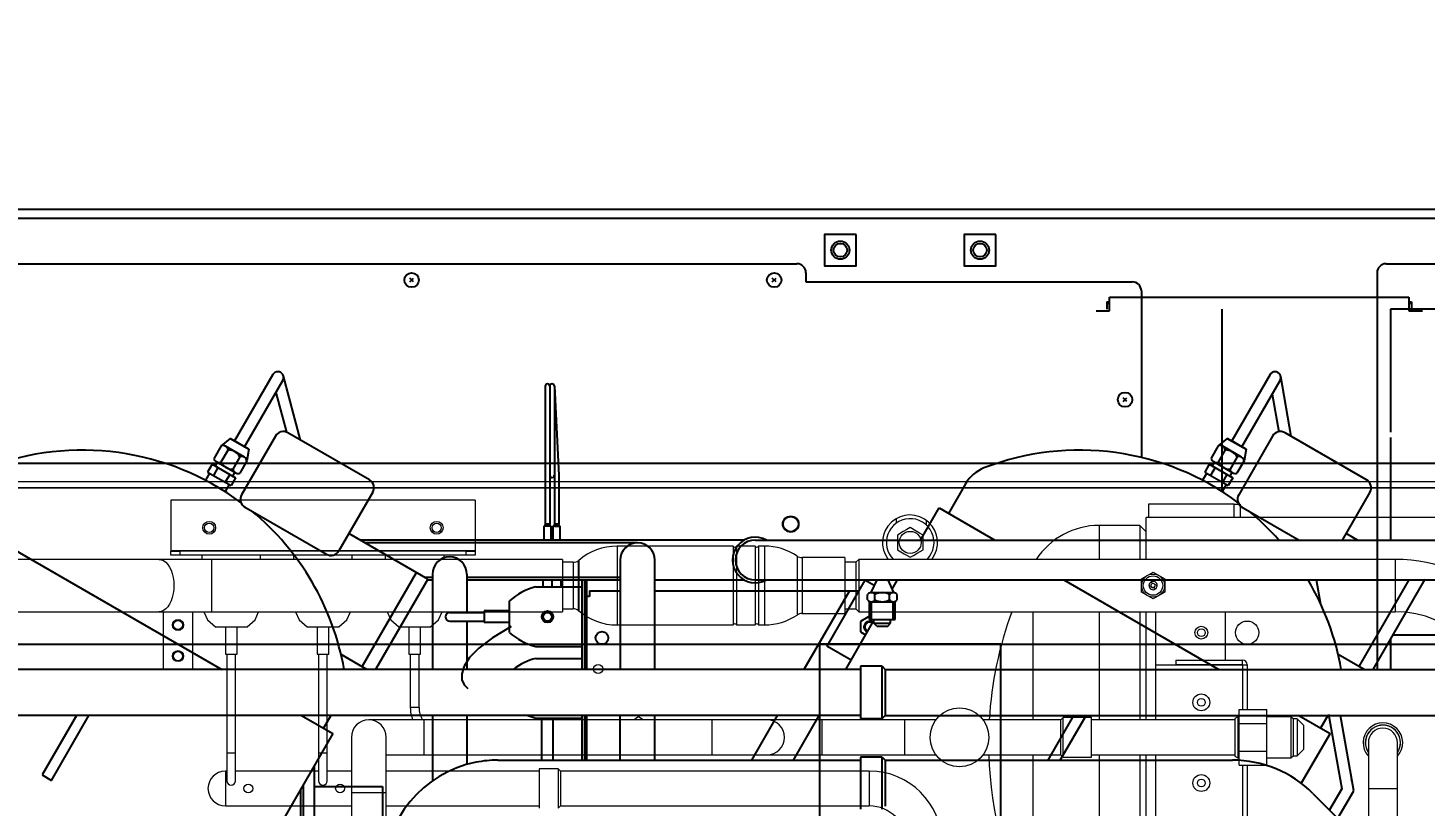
# Model space of a CAD drawing. Header units: millimetres. Extents: x 0 to 31017, y 0 to 21335.
# Drawn here: x 26937.5 to 27014.5, y 3400.1 to 3443.1 of the extents above; entities that cross this region are included whole.
import ezdxf
from ezdxf import colors
from ezdxf.entities.mleader import LeaderData, LeaderLine
from ezdxf.enums import TextEntityAlignment as Align
from ezdxf.math import Vec2, Vec3

# ---------------------------------------------------------------- set-up
doc = ezdxf.new("R2010")
doc.units = ezdxf.units.MM
doc.layers.add('DIM', color=2, linetype='Continuous')
doc.styles.get("Standard").update_dxf_attribs({"font": 'arial.ttf'})

# ---------------------------------------------------------------- blocks, each defined once
blk = doc.blocks.new('3F機組圖灰底')
at = {"color": 8, "linetype": 'Continuous', "lineweight": 15}
for p, q in [((106657.393, -45555.304), (106491.335, -45555.304)), ((106657.393, -45555.628), (106491.335, -45555.628)), ((106657.393, -45555.648), (106491.335, -45555.648)), ((106550.384, -45556.316), (106533.588, -45556.316)), ((106533.588, -45556.316), (106533.588, -45559.098)), ((106550.384, -45556.316), (106550.384, -45559.098)), ((106587.518, -45556.538), (106587.518, -45557.272)), ((106592.233, -45556.538), (106587.518, -45556.538)), ((106592.253, -45556.538), (106592.233, -45556.538)), ((106592.233, -45556.538), (106592.233, -45557.272)), ((106592.253, -45556.538), (106592.577, -45556.538)), ((106592.253, -45557.272), (106592.253, -45556.538)), ((106592.577, -45556.538), (106592.577, -45557.272)), ((106573.6, -45557.331), (106573.6, -45557.58)), ((106575.27, -45557.679), (106575.27, -45557.425)), ((106587.042, -45557.702), (106584.796, -45557.702)), ((106584.796, -45557.702), (106584.796, -45559.575)), ((106587.396, -45558.056), (106587.042, -45557.702)), ((106587.042, -45557.702), (106587.042, -45559.575)), ((106642.539, -45557.272), (106587.396, -45557.272)), ((106587.396, -45559.575), (106587.396, -45557.272)), ((106573.667, -45558.234), (106573.667, -45559.052)), ((106575.083, -45559.052), (106575.083, -45558.234)), ((106533.588, -45559.098), (106533.588, -45559.118)), ((106550.384, -45559.098), (106533.588, -45559.098)), ((106533.588, -45559.351), (106533.588, -45559.118)), ((106533.588, -45559.118), (106534.094, -45559.118)), ((106549.878, -45559.118), (106534.094, -45559.118)), ((106534.094, -45559.118), (106534.094, -45559.351)), ((106549.878, -45559.118), (106550.384, -45559.118)), ((106549.878, -45559.351), (106549.878, -45559.118)), ((106550.384, -45559.098), (106550.384, -45559.118)), ((106550.384, -45559.118), (106550.384, -45559.351)), ((106564.609, -45558.845), (106558.206, -45558.845)), ((106558.206, -45558.845), (106558.206, -45561.851)), ((106564.609, -45558.845), (106564.609, -45561.851)), ((106565.823, -45558.845), (106564.794, -45558.845)), ((106564.794, -45558.845), (106564.794, -45561.851)), ((106565.823, -45558.845), (106565.823, -45561.851)), ((106566.34, -45558.845), (106566.008, -45558.845)), ((106566.008, -45558.845), (106566.008, -45561.851)), ((106566.34, -45558.845), (106566.34, -45561.851)), ((106532.939, -45559.575), (106514.584, -45559.575)), ((106535.841, -45559.575), (106532.939, -45559.575)), ((106534.094, -45559.351), (106533.588, -45559.351)), ((106549.878, -45559.351), (106534.094, -45559.351)), ((106535.308, -45559.351), (106535.308, -45559.575)), ((106555.19, -45559.575), (106535.841, -45559.575)), ((106535.841, -45559.575), (106535.841, -45562.466)), ((106538.546, -45559.575), (106538.546, -45559.351)), ((106540.367, -45559.351), (106540.367, -45559.575)), ((106543.605, -45559.575), (106543.605, -45559.351)), ((106545.426, -45559.351), (106545.426, -45559.575)), ((106548.664, -45559.575), (106548.664, -45559.351)), ((106550.384, -45559.351), (106549.878, -45559.351)), ((106555.19, -45559.575), (106555.19, -45562.466)), ((106555.782, -45559.736), (106555.19, -45559.736)), ((106555.782, -45559.736), (106555.782, -45561.511)), ((106556.093, -45559.63), (106556.063, -45559.65)), ((106556.063, -45559.65), (106556.063, -45561.544)), ((106556.093, -45559.63), (106556.093, -45561.552)), ((106568.14, -45559.392), (106568.14, -45561.642)), ((106570.772, -45559.478), (106568.422, -45559.478)), ((106568.422, -45559.478), (106568.422, -45561.61)), ((106570.772, -45559.478), (106570.772, -45561.61)), ((106571.379, -45559.736), (106570.772, -45559.736)), ((106571.54, -45559.575), (106571.379, -45559.736)), ((106571.379, -45559.736), (106571.379, -45562.306)), ((106601.126, -45559.575), (106571.54, -45559.575)), ((106571.54, -45559.575), (106571.54, -45562.466)), ((106601.126, -45559.575), (106601.126, -45562.466)), ((106587.128, -45560.65), (106587.77, -45560.279)), ((106587.128, -45561.392), (106587.128, -45560.65)), ((106587.771, -45560.904), (106587.644, -45560.831)), ((106587.77, -45560.279), (106588.413, -45560.65)), ((106588.413, -45560.65), (106588.413, -45561.392)), ((106555.782, -45561.511), (106555.782, -45562.306)), ((106556.063, -45561.544), (106556.063, -45562.391)), ((106556.093, -45561.552), (106556.093, -45562.411)), ((106568.14, -45561.642), (106568.14, -45562.649)), ((106568.422, -45561.61), (106568.422, -45562.564)), ((106570.772, -45561.61), (106570.772, -45562.564)), ((106587.77, -45561.762), (106587.128, -45561.392)), ((106587.67, -45561.079), (106587.543, -45561.006)), ((106587.896, -45561.21), (106587.77, -45561.137)), ((106588.413, -45561.392), (106587.77, -45561.762)), ((106587.998, -45561.035), (106587.871, -45560.962)), ((106555.19, -45562.306), (106555.782, -45562.306)), ((106556.063, -45562.391), (106556.093, -45562.411)), ((106558.206, -45561.851), (106558.206, -45563.196)), ((106564.609, -45561.851), (106564.609, -45563.196)), ((106564.794, -45561.851), (106564.794, -45563.196)), ((106565.823, -45561.851), (106565.823, -45563.196)), ((106566.008, -45561.851), (106566.008, -45563.196)), ((106566.34, -45561.851), (106566.34, -45563.196)), ((106570.772, -45562.306), (106571.379, -45562.306)), ((106571.379, -45562.306), (106571.54, -45562.466)), ((106523.866, -45562.466), (106532.939, -45562.466)), ((106532.939, -45562.466), (106535.841, -45562.466)), ((106533.184, -45565.624), (106533.184, -45562.466)), ((106534.802, -45565.624), (106534.802, -45562.466)), ((106535.416, -45562.466), (106535.614, -45562.908)), ((106535.614, -45562.908), (106536.054, -45563.297)), ((106535.841, -45562.466), (106555.19, -45562.466)), ((106537.801, -45563.297), (106538.241, -45562.908)), ((106538.241, -45562.908), (106538.439, -45562.466)), ((106540.475, -45562.466), (106540.673, -45562.908)), ((106540.673, -45562.908), (106541.113, -45563.297)), ((106542.86, -45563.297), (106543.3, -45562.908)), ((106543.3, -45562.908), (106543.498, -45562.466)), ((106545.534, -45562.466), (106545.732, -45562.908)), ((106545.732, -45562.908), (106546.172, -45563.297)), ((106547.919, -45563.297), (106548.359, -45562.908)), ((106548.359, -45562.908), (106548.557, -45562.466)), ((106568.422, -45562.564), (106570.772, -45562.564)), ((106571.54, -45562.466), (106601.126, -45562.466)), ((106581.133, -45562.466), (106581.133, -45568.435)), ((106584.796, -45562.466), (106584.796, -45568.435)), ((106587.042, -45562.466), (106587.042, -45568.435)), ((106587.396, -45568.435), (106587.396, -45562.466)), ((106587.902, -45562.466), (106587.902, -45565.392)), ((106591.747, -45562.466), (106591.747, -45565.139)), ((106536.054, -45563.297), (106537.801, -45563.297)), ((106536.606, -45563.297), (106536.606, -45564.815)), ((106537.249, -45564.815), (106537.249, -45563.297)), ((106541.113, -45563.297), (106542.86, -45563.297)), ((106541.665, -45563.297), (106541.665, -45564.815)), ((106542.308, -45564.815), (106542.308, -45563.297)), ((106546.172, -45563.297), (106547.919, -45563.297)), ((106546.724, -45563.297), (106546.724, -45564.815)), ((106547.367, -45564.815), (106547.367, -45563.297)), ((106558.206, -45563.196), (106564.609, -45563.196)), ((106564.794, -45563.196), (106565.823, -45563.196)), ((106566.008, -45563.196), (106566.34, -45563.196)), ((106536.606, -45564.815), (106537.249, -45564.815)), ((106536.686, -45564.815), (106536.686, -45570.279)), ((106537.168, -45570.279), (106537.168, -45564.815)), ((106541.665, -45564.815), (106542.308, -45564.815)), ((106541.745, -45564.815), (106541.745, -45570.279)), ((106542.227, -45570.279), (106542.227, -45564.815)), ((106546.724, -45564.815), (106547.367, -45564.815)), ((106546.805, -45564.815), (106546.805, -45567.749)), ((106547.286, -45567.749), (106547.286, -45564.815)), ((106587.902, -45565.392), (106592.708, -45565.392)), ((106587.902, -45565.392), (106587.902, -45568.435)), ((106589.035, -45565.139), (106589.035, -45565.371)), ((106589.035, -45565.139), (106592.708, -45565.139)), ((106589.035, -45565.371), (106592.708, -45565.371)), ((106591.747, -45565.371), (106591.747, -45565.392)), ((106592.708, -45565.371), (106592.708, -45565.139)), ((106592.708, -45565.392), (106592.961, -45565.392)), ((106592.708, -45565.392), (106592.708, -45567.864)), ((106592.961, -45565.392), (106592.961, -45567.864)), ((106533.184, -45565.624), (106534.802, -45565.624)), ((106606.199, -45565.645), (106592.961, -45565.645)), ((106547.286, -45567.749), (106546.805, -45567.749)), ((106547.551, -45568.435), (106544.516, -45568.435)), ((106563.437, -45568.435), (106547.551, -45568.435)), ((106547.551, -45568.435), (106547.551, -45569.398)), ((106566.472, -45568.435), (106563.437, -45568.435)), ((106563.437, -45568.435), (106563.437, -45569.398)), ((106569.507, -45568.435), (106566.472, -45568.435)), ((106574.061, -45568.435), (106569.507, -45568.435)), ((106569.507, -45568.435), (106569.507, -45569.398)), ((106575.792, -45568.435), (106574.061, -45568.435)), ((106574.061, -45568.435), (106574.061, -45569.398)), ((106582.684, -45568.435), (106578.4, -45568.435)), ((106582.813, -45568.306), (106582.684, -45568.435)), ((106582.684, -45570.362), (106582.684, -45568.435)), ((106584.381, -45568.306), (106582.813, -45568.306)), ((106582.813, -45570.491), (106582.813, -45568.306)), ((106584.381, -45570.491), (106584.381, -45568.306)), ((106592.273, -45568.435), (106584.381, -45568.435)), ((106592.451, -45568.263), (106592.273, -45568.362)), ((106592.273, -45568.362), (106592.273, -45570.434)), ((106592.522, -45568.263), (106592.451, -45568.263)), ((106592.451, -45568.263), (106592.451, -45570.534)), ((106592.522, -45567.864), (106594.04, -45567.864)), ((106592.522, -45568.631), (106592.522, -45567.864)), ((106594.04, -45568.631), (106594.04, -45567.864)), ((106595.375, -45568.263), (106594.04, -45568.263)), ((106595.49, -45568.378), (106595.375, -45568.263)), ((106595.375, -45568.263), (106595.375, -45570.534)), ((106595.72, -45568.378), (106595.49, -45568.378)), ((106595.49, -45568.378), (106595.49, -45570.419)), ((106596.066, -45568.724), (106595.72, -45568.378)), ((106595.72, -45568.378), (106595.72, -45570.419)), ((106592.522, -45570.165), (106592.522, -45568.631)), ((106592.522, -45568.631), (106594.04, -45568.631)), ((106594.04, -45570.165), (106594.04, -45568.631)), ((106596.066, -45568.724), (106596.066, -45570.072)), ((106543.552, -45569.398), (106543.552, -45572.434)), ((106545.48, -45572.434), (106545.48, -45569.398)), ((106547.551, -45569.398), (106547.551, -45570.362)), ((106563.437, -45569.398), (106563.437, -45570.362)), ((106569.507, -45569.398), (106569.507, -45570.362)), ((106574.061, -45569.398), (106574.061, -45570.362)), ((106595.72, -45570.419), (106596.066, -45570.072)), ((106599.645, -45569.692), (106599.645, -45572.221)), ((106601.252, -45572.221), (106601.252, -45569.692)), ((106536.686, -45570.279), (106536.686, -45571.796)), ((106537.168, -45570.279), (106536.686, -45570.279)), ((106537.168, -45571.796), (106537.168, -45570.279)), ((106541.745, -45570.279), (106541.745, -45571.796)), ((106542.227, -45570.279), (106541.745, -45570.279)), ((106542.227, -45571.796), (106542.227, -45570.279)), ((106545.48, -45570.362), (106547.551, -45570.362)), ((106547.551, -45570.362), (106563.437, -45570.362)), ((106563.437, -45570.362), (106566.472, -45570.362)), ((106566.472, -45570.362), (106569.507, -45570.362)), ((106569.507, -45570.362), (106574.061, -45570.362)), ((106574.061, -45570.362), (106575.792, -45570.362)), ((106578.4, -45570.362), (106582.684, -45570.362)), ((106581.133, -45570.362), (106581.133, -45579.48)), ((106582.684, -45570.362), (106582.813, -45570.491)), ((106582.813, -45570.491), (106584.381, -45570.491)), ((106584.381, -45570.362), (106592.273, -45570.362)), ((106584.796, -45570.362), (106584.796, -45581.682)), ((106587.042, -45570.362), (106587.042, -45581.682)), ((106587.396, -45582.112), (106587.396, -45570.362)), ((106587.902, -45570.362), (106587.902, -45585.122)), ((106592.273, -45570.434), (106592.451, -45570.534)), ((106592.451, -45570.534), (106592.522, -45570.534)), ((106592.522, -45570.165), (106594.04, -45570.165)), ((106592.522, -45570.932), (106592.522, -45570.165)), ((106594.04, -45570.932), (106594.04, -45570.165)), ((106594.04, -45570.534), (106595.375, -45570.534)), ((106595.375, -45570.534), (106595.49, -45570.419)), ((106595.49, -45570.419), (106595.72, -45570.419)), ((106536.686, -45571.257), (106536.609, -45571.257)), ((106536.609, -45571.257), (106536.609, -45573.185)), ((106541.745, -45571.257), (106537.168, -45571.257)), ((106543.552, -45571.257), (106542.227, -45571.257)), ((106553.905, -45571.257), (106545.48, -45571.257)), ((106554.967, -45571.128), (106553.905, -45571.128)), ((106553.905, -45571.128), (106553.905, -45573.314)), ((106555.096, -45571.257), (106554.967, -45571.128)), ((106554.967, -45571.128), (106554.967, -45573.314)), ((106572.118, -45571.257), (106555.096, -45571.257)), ((106555.096, -45571.257), (106555.096, -45573.185)), ((106572.118, -45571.257), (106572.118, -45572.221)), ((106592.522, -45570.932), (106594.04, -45570.932)), ((106592.708, -45570.932), (106592.708, -45586.192)), ((106592.961, -45570.932), (106592.961, -45586.192)), ((106543.552, -45572.434), (106543.552, -45580.61)), ((106543.552, -45572.434), (106545.48, -45572.434)), ((106545.48, -45589.938), (106545.48, -45572.434)), ((106572.118, -45572.221), (106572.118, -45573.185)), ((106599.645, -45572.221), (106599.645, -45584.363)), ((106599.645, -45572.221), (106601.252, -45572.221)), ((106601.252, -45584.363), (106601.252, -45572.221)), ((106536.609, -45573.185), (106543.552, -45573.185)), ((106545.48, -45573.185), (106553.905, -45573.185)), ((106554.967, -45573.314), (106555.096, -45573.185)), ((106555.096, -45573.185), (106572.118, -45573.185))]:
    blk.add_line(p, q, dxfattribs=at)
at = {"color": 8}
for points in [[(106454.375, -45554.263), (106694.375, -45554.263), (106694.375, -45616.763), (106454.375, -45616.763)], [(106464.375, -45564.263), (106684.375, -45564.263), (106684.375, -45606.763), (106464.375, -45606.763)], [(106579.375, -45564.263), (106569.375, -45564.263), (106569.375, -45606.763), (106579.375, -45606.763)]]:
    blk.add_lwpolyline(points, close=True, dxfattribs=at)
at = {"color": 8, "linetype": 'Continuous', "lineweight": 15, "flags": 128}
for points in [[(106574.375, -45557.825), (106574.189, -45557.932), (106573.996, -45558.044), (106573.667, -45558.234)], [(106575.083, -45558.234), (106574.898, -45558.127), (106574.704, -45558.015), (106574.375, -45557.825)], [(106573.667, -45559.052), (106573.852, -45559.159), (106574.046, -45559.271), (106574.375, -45559.461)], [(106574.375, -45559.461), (106574.56, -45559.354), (106574.754, -45559.242), (106575.083, -45559.052)], [(106532.939, -45559.575), (106533.069, -45559.593), (106533.196, -45559.646), (106533.316, -45559.733), (106533.427, -45559.851), (106533.526, -45559.999), (106533.61, -45560.171), (106533.678, -45560.364), (106533.728, -45560.574), (106533.758, -45560.794), (106533.768, -45561.021), (106533.758, -45561.247), (106533.728, -45561.467), (106533.678, -45561.677), (106533.61, -45561.87), (106533.526, -45562.043), (106533.427, -45562.19), (106533.316, -45562.308), (106533.196, -45562.395), (106533.069, -45562.448), (106532.939, -45562.466), (106532.939, -45562.466)], [(106559.389, -45568.275), (106559.238, -45568.362), (106559.113, -45568.435)], [(106559.665, -45568.435), (106559.596, -45568.394), (106559.389, -45568.275)]]:
    blk.add_lwpolyline(points, dxfattribs=at)
at = {"color": 8, "linetype": 'Continuous', "lineweight": 15}
for centre, radius in [((106535.713, -45557.833), 0.354), ((106535.713, -45557.833), 0.253), ((106548.259, -45557.833), 0.354), ((106548.259, -45557.833), 0.253), ((106567.787, -45557.631), 0.455), ((106567.787, -45557.631), 0.405), ((106574.375, -45558.643), 0.608), ((106587.77, -45561.021), 0.637), ((106587.77, -45561.021), 0.536), ((106533.993, -45563.196), 0.304), ((106533.993, -45563.196), 0.253), ((106592.961, -45563.621), 0.642), ((106590.431, -45563.621), 0.354), ((106590.431, -45563.621), 0.212), ((106533.993, -45564.916), 0.304), ((106533.993, -45564.916), 0.253), ((106557.163, -45565.624), 0.253), ((106590.431, -45567.466), 0.465), ((106577.096, -45569.398), 1.621), ((106590.431, -45567.466), 0.212), ((106590.431, -45571.918), 0.465), ((106537.871, -45572.221), 0.243), ((106542.93, -45572.221), 0.243), ((106590.431, -45571.918), 0.212)]:
    blk.add_circle(centre, radius, dxfattribs=at)
for centre, radius, start, end in [((106574.364, -45558.643), 1.518, 322.0965, 217.9035), ((106574.375, -45558.643), 1.315, 93.56584, 225.14111), ((106574.375, -45558.643), 1.315, 314.85889, 93.56584), ((106584.796, -45561.85), 4.148, 90, 146.74168), ((106558.206, -45562.083), 3.238, 90, 130.74857), ((106564.701, -45558.805), 0.101, 203.57818, 336.42182), ((106565.915, -45558.805), 0.101, 203.57818, 336.42182), ((106566.34, -45562.083), 3.238, 56.20995, 90), ((106555.782, -45559.23), 0.506, 270, 303.73864), ((106568.422, -45558.972), 0.506, 236.20995, 270), ((106601.126, -45568.103), 8.528, 0, 90), ((106587.77, -45561.021), 0.228, 123.6122, 176.3878), ((106587.77, -45561.021), 0.228, 356.3878, 123.6122), ((106587.77, -45561.021), 0.228, 176.3878, 303.6122), ((106587.77, -45561.021), 0.116, 89.59185, 210.40815), ((106587.77, -45561.021), 0.116, 210.40815, 269.59185), ((106587.77, -45561.021), 0.116, 269.59185, 30.40815), ((106587.77, -45561.021), 0.116, 30.40815, 89.59185), ((106587.77, -45561.021), 0.228, 303.6122, 356.3878), ((106555.782, -45562.811), 0.506, 56.26136, 90), ((106558.206, -45559.958), 3.238, 229.25143, 270), ((106564.701, -45563.236), 0.101, 23.57818, 156.42182), ((106565.915, -45563.236), 0.101, 23.57818, 156.42182), ((106566.34, -45559.958), 3.238, 270, 303.79005), ((106568.422, -45563.069), 0.506, 90, 123.79005), ((106599.538, -45569.685), 20.843, 159.73457, 176.55959), ((106601.126, -45568.103), 5.637, 0, 90), ((106592.708, -45565.392), 0.253, 0, 90), ((106592.708, -45565.392), 0.0202, 0, 90), ((106548.563, -45567.749), 1.759, 180, 202.94304), ((106548.563, -45567.749), 1.277, 180, 212.46921), ((106544.516, -45569.398), 0.964, 0, 180), ((106559.389, -45569.267), 0.835, 85.5384, 94.4616), ((106566.472, -45569.398), 0.964, 0, 90), ((106600.448, -45569.692), 1.093, 317.32287, 222.67713), ((106600.448, -45569.692), 0.971, 325.80028, 180), ((106600.448, -45569.692), 0.964, 0, 213.53009), ((106600.448, -45569.692), 0.803, 0, 180), ((106566.472, -45569.398), 0.964, 270, 0), ((106600.448, -45569.692), 0.971, 180, 214.19972), ((106600.448, -45569.692), 0.964, 326.46991, 0), ((106599.538, -45569.698), 20.843, 181.82547, 207.98991), ((106536.609, -45572.221), 0.964, 90, 270), ((106572.118, -45575.257), 3.999, 0, 90), ((106536.927, -45571.796), 0.241, 180, 0), ((106541.986, -45571.796), 0.241, 180, 0), ((106572.118, -45575.257), 2.072, 0, 90)]:
    blk.add_arc(centre, radius, start, end, dxfattribs=at)
at = {"layer": 'DIM', "color": 8}
for p, q in [((106663.375, -45540.763), (106485.375, -45540.763)), ((106628.675, -45540.263), (106520.075, -45540.263)), ((106511.875, -45543.263), (106568.125, -45543.263)), ((106568.625, -45543.763), (106568.625, -45544.263)), ((106600.125, -45543.763), (106600.125, -45565.649)), ((106600.625, -45543.263), (106636.875, -45543.263)), ((106546.981, -45544.269), (106546.769, -45544.056)), ((106546.769, -45544.269), (106546.981, -45544.056)), ((106566.981, -45544.269), (106566.769, -45544.056)), ((106566.769, -45544.269), (106566.981, -45544.056)), ((106568.625, -45544.263), (106586.625, -45544.263)), ((106585.225, -45545.363), (106585.375, -45545.363)), ((106585.225, -45545.363), (106585.225, -45545.763)), ((106585.225, -45545.443), (106585.375, -45545.443)), ((106585.375, -45545.863), (106585.375, -45545.113)), ((106585.375, -45545.113), (106587.125, -45545.113)), ((106587.125, -45544.763), (106587.125, -45553.95)), ((106587.125, -45545.113), (106600.125, -45545.113)), ((106600.125, -45545.113), (106601.875, -45545.113)), ((106601.875, -45545.113), (106601.875, -45545.863)), ((106601.875, -45545.363), (106602.025, -45545.363)), ((106601.875, -45545.443), (106602.025, -45545.443)), ((106602.025, -45545.363), (106602.025, -45545.763)), ((106584.625, -45545.863), (106585.375, -45545.863)), ((106591.575, -45555.831), (106591.575, -45545.763)), ((106624.875, -45545.763), (106600.875, -45545.763)), ((106600.875, -45545.763), (106600.875, -45552.552)), ((106601.875, -45545.863), (106602.625, -45545.863)), ((106539.223, -45549.382), (106537.11, -45553.042)), ((106537.66, -45553.359), (106539.773, -45549.7)), ((106540.752, -45552.995), (106539.805, -45549.459)), ((106554.248, -45550.017), (106554.248, -45557.621)), ((106554.498, -45550.017), (106554.498, -45557.621)), ((106554.748, -45550.012), (106554.998, -45554.939)), ((106554.749, -45550.017), (106554.748, -45554.928)), ((106594.224, -45549.383), (106592.11, -45553.042)), ((106592.66, -45553.359), (106594.773, -45549.7)), ((106595.393, -45552.788), (106594.811, -45549.486)), ((106539.39, -45550.364), (106539.977, -45552.555)), ((106586.331, -45550.869), (106586.119, -45550.656)), ((106586.119, -45550.869), (106586.331, -45550.656)), ((106594.337, -45550.456), (106594.703, -45552.531)), ((106536.866, -45552.901), (106536.37, -45553.316)), ((106536.866, -45552.901), (106537.905, -45553.501)), ((106537.905, -45553.5), (106536.866, -45552.901)), ((106537.66, -45553.359), (106537.11, -45553.042)), ((106539.365, -45552.772), (106537.496, -45556.008)), ((106544.551, -45555.189), (106540.049, -45552.589)), ((106591.866, -45552.901), (106591.37, -45553.316)), ((106591.866, -45552.901), (106592.905, -45553.501)), ((106592.905, -45553.501), (106591.866, -45552.901)), ((106592.66, -45553.359), (106592.11, -45553.042)), ((106594.365, -45552.772), (106592.497, -45556.008)), ((106599.551, -45555.189), (106595.049, -45552.589)), ((106600.875, -45552.854), (106600.875, -45558.512)), ((106536.37, -45553.316), (106535.977, -45553.997)), ((106536.755, -45553.538), (106536.362, -45554.219)), ((106537.654, -45553.934), (106536.615, -45553.335)), ((106537.408, -45553.915), (106537.015, -45554.596)), ((106537.905, -45553.5), (106537.794, -45554.138)), ((106591.37, -45553.316), (106590.976, -45553.996)), ((106591.755, -45553.538), (106591.362, -45554.219)), ((106592.654, -45553.934), (106591.615, -45553.335)), ((106592.408, -45553.915), (106592.015, -45554.596)), ((106592.905, -45553.501), (106592.793, -45554.138)), ((106535.87, -45554.325), (106535.62, -45554.758)), ((106535.87, -45554.325), (106537.169, -45555.075)), ((106536.195, -45554.512), (106535.945, -45554.945)), ((106536.148, -45554.232), (106536.038, -45554.422)), ((106537.155, -45554.8), (106536.116, -45554.2)), ((106537.794, -45554.138), (106537.4, -45554.819)), ((106590.87, -45554.325), (106590.62, -45554.758)), ((106590.87, -45554.325), (106592.169, -45555.075)), ((106591.195, -45554.513), (106590.945, -45554.946)), ((106591.149, -45554.232), (106591.039, -45554.422)), ((106592.154, -45554.8), (106591.116, -45554.2)), ((106592.793, -45554.138), (106592.4, -45554.819)), ((106535.728, -45554.82), (106535.502, -45555.212)), ((106535.62, -45554.758), (106536.919, -45555.508)), ((106536.811, -45555.445), (106536.585, -45555.837)), ((106536.844, -45554.887), (106536.594, -45555.32)), ((106537.169, -45555.075), (106536.919, -45555.508)), ((106537.111, -45554.787), (106537.001, -45554.978)), ((106554.748, -45554.941), (106554.748, -45557.621)), ((106554.998, -45554.941), (106554.998, -45557.621)), ((106577.433, -45555.399), (106576.488, -45557.036)), ((106590.728, -45554.821), (106590.502, -45555.212)), ((106590.62, -45554.758), (106591.919, -45555.508)), ((106591.811, -45555.446), (106591.585, -45555.837)), ((106591.844, -45554.888), (106591.594, -45555.321)), ((106592.169, -45555.075), (106591.919, -45555.508)), ((106592.111, -45554.787), (106592.001, -45554.978)), ((106544.734, -45555.872), (106542.866, -45559.108)), ((106599.734, -45555.872), (106598.21, -45558.512)), ((106520.968, -45556.736), (106536.407, -45565.649)), ((106537.613, -45556.652), (106542.183, -45559.291)), ((106574.943, -45558.512), (106575.968, -45556.736)), ((106575.968, -45556.736), (106579.045, -45558.512)), ((106592.613, -45556.652), (106595.834, -45558.512)), ((106554.573, -45557.741), (106554.173, -45557.741)), ((106554.173, -45557.741), (106554.173, -45558.512)), ((106554.248, -45557.621), (106554.498, -45557.621)), ((106554.573, -45558.512), (106554.573, -45557.741)), ((106555.073, -45557.741), (106554.673, -45557.741)), ((106554.673, -45557.741), (106554.673, -45558.512)), ((106554.748, -45557.621), (106554.998, -45557.621)), ((106554.748, -45557.741), (106554.998, -45557.741)), ((106555.073, -45558.512), (106555.073, -45557.741)), ((106547.766, -45560.661), (106543.419, -45558.151)), ((106565.224, -45558.512), (106544.045, -45558.512)), ((106565.838, -45558.512), (106612.838, -45558.512)), ((106599.045, -45558.512), (106598.419, -45558.151)), ((106559.338, -45558.66), (106544.301, -45558.66)), ((106558.386, -45559.612), (106558.386, -45565.649)), ((106560.291, -45565.649), (106560.291, -45559.612)), ((106544.143, -45565.497), (106547.143, -45560.301)), ((106547.766, -45560.661), (106544.886, -45565.649)), ((106547.6, -45560.565), (106548.022, -45560.565)), ((106547.736, -45560.712), (106548.022, -45560.712)), ((106548.022, -45560.394), (106548.022, -45565.649)), ((106549.927, -45560.394), (106549.927, -45562.503)), ((106549.927, -45560.565), (106558.386, -45560.565)), ((106549.927, -45560.712), (106558.386, -45560.712)), ((106554.135, -45561.091), (106554.135, -45560.712)), ((106554.611, -45560.712), (106554.611, -45561.091)), ((106554.635, -45561.091), (106554.635, -45560.712)), ((106555.111, -45560.712), (106555.111, -45561.091)), ((106556.275, -45565.649), (106556.275, -45560.712)), ((106556.435, -45565.649), (106556.435, -45560.712)), ((106556.535, -45565.649), (106556.535, -45560.712)), ((106560.291, -45560.712), (106565.224, -45560.712)), ((106565.838, -45560.712), (106612.838, -45560.712)), ((106571.876, -45560.724), (106569.776, -45564.361)), ((106572.394, -45561.023), (106571.876, -45560.724)), ((106572.538, -45560.712), (106572.213, -45561.413)), ((106572.538, -45560.712), (106573.138, -45560.712)), ((106573.138, -45560.712), (106573.463, -45561.413)), ((106573.376, -45561.225), (106573.673, -45560.712)), ((106582.856, -45560.712), (106591.407, -45565.649)), ((106597.027, -45562.058), (106596.789, -45560.712)), ((106599.143, -45565.497), (106601.905, -45560.712)), ((106602.766, -45560.661), (106599.886, -45565.649)), ((106553.726, -45561.091), (106556.275, -45561.091)), ((106556.695, -45561.633), (106556.535, -45561.633)), ((106556.695, -45561.313), (106558.386, -45561.313)), ((106556.695, -45561.313), (106556.695, -45561.633)), ((106560.291, -45561.313), (106571.536, -45561.313)), ((106571.019, -45561.313), (106568.512, -45565.649)), ((106572.028, -45561.818), (106572.028, -45561.507)), ((106572.231, -45561.412), (106573.446, -45561.412)), ((106572.433, -45561.818), (106572.433, -45561.507)), ((106573.243, -45561.818), (106573.243, -45561.507)), ((106573.648, -45561.818), (106573.648, -45561.507)), ((106552.273, -45563.621), (106552.273, -45561.862)), ((106572.138, -45562.892), (106572.138, -45561.896)), ((106572.231, -45561.912), (106573.446, -45561.912)), ((106572.247, -45562.892), (106572.247, -45561.912)), ((106573.43, -45562.892), (106573.43, -45561.912)), ((106573.538, -45562.892), (106573.538, -45561.896)), ((106548.975, -45562.503), (106550.873, -45562.503)), ((106548.975, -45562.979), (106550.873, -45562.979)), ((106549.927, -45562.979), (106549.927, -45565.649)), ((106552.273, -45562.424), (106550.873, -45562.424)), ((106550.873, -45562.424), (106550.873, -45563.059)), ((106552.273, -45563.059), (106550.873, -45563.059)), ((106570.822, -45565.649), (106572.378, -45562.954)), ((106572.125, -45562.718), (106571.627, -45563.005)), ((106571.627, -45563.005), (106571.627, -45563.58)), ((106572.138, -45562.725), (106572.125, -45562.718)), ((106572.138, -45562.892), (106573.538, -45562.892)), ((106572.378, -45563.102), (106572.378, -45562.892)), ((106572.378, -45563.102), (106573.298, -45563.102)), ((106572.538, -45563.262), (106572.378, -45563.102)), ((106573.138, -45563.262), (106573.298, -45563.102)), ((106573.298, -45563.102), (106573.298, -45562.892)), ((106571.627, -45563.58), (106571.919, -45563.749)), ((106572.538, -45563.262), (106573.138, -45563.262)), ((106600.875, -45563.936), (106600.875, -45565.649)), ((106600.993, -45563.733), (106610.179, -45563.733)), ((106553.726, -45564.391), (106556.275, -45564.391)), ((106571.118, -45565.136), (106569.776, -45564.361)), ((106544.407, -45565.649), (106542.983, -45564.827)), ((106553.727, -45565.04), (106556.275, -45565.04)), ((106572.832, -45565.479), (106571.632, -45565.479)), ((106571.632, -45565.479), (106571.632, -45568.359)), ((106572.832, -45568.359), (106572.832, -45565.479)), ((106572.832, -45565.479), (106573.002, -45565.649)), ((106599.407, -45565.649), (106597.983, -45564.827)), ((106545.689, -45565.649), (106519.689, -45565.649)), ((106571.632, -45565.649), (106545.689, -45565.649)), ((106573.002, -45565.649), (106573.002, -45568.189)), ((106573.005, -45565.649), (106648.328, -45565.649)), ((106545.689, -45568.189), (106519.689, -45568.189)), ((106528.385, -45568.189), (106526.49, -45571.471)), ((106527.01, -45571.771), (106529.078, -45568.189)), ((106540.807, -45568.189), (106542.532, -45569.186)), ((106542.415, -45568.189), (106542.013, -45568.886)), ((106571.632, -45568.189), (106545.689, -45568.189)), ((106548.022, -45568.189), (106548.022, -45571.798)), ((106549.927, -45568.189), (106549.927, -45570.892)), ((106553.727, -45568.34), (106556.275, -45568.34)), ((106554.057, -45570.657), (106554.057, -45568.34)), ((106554.692, -45570.657), (106554.692, -45568.34)), ((106556.275, -45570.657), (106556.275, -45568.189)), ((106556.435, -45570.657), (106556.435, -45568.189)), ((106556.535, -45570.657), (106556.535, -45568.189)), ((106558.386, -45570.657), (106558.386, -45568.189)), ((106560.291, -45570.657), (106560.291, -45568.189)), ((106567.044, -45568.189), (106565.618, -45570.657)), ((106567.931, -45570.657), (106569.356, -45568.189)), ((106571.632, -45568.359), (106572.832, -45568.359)), ((106572.832, -45568.359), (106573.002, -45568.189)), ((106573.005, -45568.189), (106648.328, -45568.189)), ((106583.385, -45568.189), (106581.961, -45570.657)), ((106582.653, -45570.657), (106584.078, -45568.189)), ((106595.807, -45568.189), (106597.532, -45569.186)), ((106597.415, -45568.189), (106597.013, -45568.886)), ((106597.451, -45568.127), (106598.175, -45572.232)), ((106598.84, -45572.349), (106598.107, -45568.189)), ((106542.532, -45569.186), (106523.632, -45601.922)), ((106597.532, -45569.186), (106595.947, -45571.931)), ((106551.629, -45570.657), (106565.431, -45570.657)), ((106563.769, -45570.657), (106571.629, -45570.657)), ((106572.829, -45570.487), (106571.629, -45570.487)), ((106571.629, -45570.487), (106571.629, -45573.367)), ((106572.829, -45573.367), (106572.829, -45570.487)), ((106572.829, -45570.487), (106572.999, -45570.657)), ((106572.999, -45570.657), (106572.998, -45573.197)), ((106572.999, -45570.657), (106592.157, -45570.657)), ((106526.49, -45571.471), (106527.01, -45571.771)), ((106541.524, -45580.427), (106541.524, -45570.933)), ((106540.775, -45574.522), (106540.775, -45572.23)), ((106540.889, -45572.032), (106540.889, -45574.588)), ((106541.524, -45572.113), (106545.275, -45572.113)), ((106545.275, -45572.113), (106545.275, -45601.113)), ((106598.175, -45572.232), (106597.499, -45573.401)), ((106597.964, -45573.866), (106598.84, -45572.349)), ((106596.591, -45572.493), (106605.948, -45581.85))]:
    blk.add_line(p, q, dxfattribs=at)
at = {"layer": 'DIM', "color": 8, "flags": 128}
for points in [[(106571.395, -45541.643), (106569.655, -45541.643), (106569.655, -45543.383), (106571.395, -45543.383)], [(106579.095, -45541.643), (106577.355, -45541.643), (106577.355, -45543.383), (106579.095, -45543.383)]]:
    blk.add_lwpolyline(points, close=True, dxfattribs=at)
blk.add_lwpolyline([(106552.358, -45563.29), (106551.342, -45563.898), (106550.592, -45564.469), (106550.078, -45564.996), (106549.77, -45565.47), (106549.637, -45565.885), (106549.647, -45566.233), (106549.771, -45566.507), (106549.978, -45566.699)], dxfattribs=at)
at = {"layer": 'DIM', "color": 8}
for centre, radius in [((106570.525, -45542.513), 0.5), ((106570.525, -45542.513), 0.375), ((106578.225, -45542.513), 0.5), ((106578.225, -45542.513), 0.375), ((106546.875, -45544.163), 0.4), ((106566.875, -45544.163), 0.4), ((106586.225, -45550.763), 0.4), ((106554.373, -45562.741), 0.317), ((106554.373, -45562.741), 0.238), ((106557.375, -45563.913), 0.35)]:
    blk.add_circle(centre, radius, dxfattribs=at)
for centre, radius, start, end in [((106568.125, -45543.763), 0.5, 0, 90), ((106600.625, -45543.763), 0.5, 90, 180), ((106586.625, -45544.763), 0.5, 0, 90), ((106539.498, -45549.541), 0.317, 330.00046, 150.00046), ((106594.498, -45549.541), 0.317, 329.99431, 149.99431), ((106554.373, -45550.017), 0.125, 0, 180), ((106554.623, -45550.017), 0.125, 0, 180), ((106539.798, -45553.022), 0.5, 59.87963, 150), ((106594.798, -45553.022), 0.5, 59.87963, 150), ((106528.723, -45568.204), 14.654, 53.342, 111.113), ((106536.473, -45553.582), 0.286, 8.86671, 111.13422), ((106536.774, -45554.26), 0.722, 28.50946, 91.49146), ((106537.511, -45554.182), 0.286, 8.86671, 111.13422), ((106583.723, -45568.204), 14.654, 53.342, 111.113), ((106591.473, -45553.582), 0.286, 8.86055, 111.12807), ((106591.774, -45554.26), 0.722, 28.50331, 91.48531), ((106592.511, -45554.182), 0.286, 8.86055, 111.12807), ((106536.259, -45553.953), 0.286, 188.86671, 291.13422), ((106536.996, -45553.874), 0.722, 208.50946, 271.49146), ((106537.297, -45554.552), 0.286, 188.86671, 291.13422), ((106579.165, -45556.399), 2, 111.113, 150), ((106591.259, -45553.952), 0.286, 188.86055, 291.12807), ((106591.996, -45553.874), 0.722, 208.50331, 271.48531), ((106592.297, -45554.552), 0.286, 188.86055, 291.12807), ((106544.301, -45555.622), 0.5, 330, 60), ((106554.623, -45554.941), 0.125, 180, 6.39967), ((106599.301, -45555.622), 0.5, 330, 60), ((106537.929, -45556.258), 0.5, 150, 240), ((106592.93, -45556.258), 0.5, 150, 240), ((106528.723, -45568.204), 14.654, 10.03945, 50.393), ((106583.723, -45568.204), 14.654, 41.4038, 50.393), ((106554.361, -45557.681), 0.128, 151.98716, 208.01284), ((106554.385, -45557.681), 0.128, 332.13556, 27.86444), ((106554.861, -45557.681), 0.128, 151.98716, 208.01284), ((106554.885, -45557.681), 0.128, 332.13556, 27.86444), ((106565.838, -45559.612), 1.26, 60.81102, 299.18898), ((106565.838, -45559.612), 1.1, 90, 270), ((106565.838, -45559.612), 1.1, 90, 270), ((106542.433, -45558.858), 0.5, 240, 330), ((106559.338, -45559.612), 0.953, 0, 180), ((106548.975, -45560.394), 0.953, 0, 180), ((106583.723, -45568.204), 14.654, 10.0397, 30.7462), ((106554.665, -45564.618), 3.65, 104.91422, 130.94592), ((106572.231, -45561.676), 0.264, 39.86691, 140.13309), ((106572.835, -45562.299), 0.89, 62.91605, 117.08395), ((106573.446, -45561.676), 0.264, 39.86691, 140.13309), ((106572.231, -45561.648), 0.264, 219.86691, 320.13309), ((106572.835, -45561.026), 0.89, 242.91605, 297.08395), ((106573.446, -45561.648), 0.264, 219.86691, 320.13309), ((106548.975, -45562.741), 0.238, 90, 270), ((106572.125, -45563.293), 0.3, 50.406, 249.594), ((106572.125, -45563.293), 0.25, 48.463, 251.537), ((106554.665, -45560.865), 3.65, 229.05408, 255.08578), ((106554.667, -45568.567), 3.65, 104.91422, 126.93347), ((106554.667, -45564.813), 3.65, 247.67592, 255.08578), ((106551.629, -45576.927), 6.27, 101.00946, 180), ((106551.629, -45576.927), 6.27, 90, 101.00946), ((106592.157, -45576.927), 6.27, 45, 90), ((106596.935, -45572.013), 1.817, 6.05623, 9.99385)]:
    blk.add_arc(centre, radius, start, end, dxfattribs=at)
for p in [(106537.11, -45553.042), (106592.11, -45553.042), (106537.66, -45553.359), (106592.66, -45553.359)]:
    blk.add_point(p, dxfattribs=at)
blk = doc.blocks.new('_DetailCallout')
at = {"color": 0, "linetype": 'ByBlock', "lineweight": -2, "transparency": 16777216}
blk.add_line((8, 0), (-8, 0), dxfattribs=at)
blk.add_circle((0, 0), 8, dxfattribs=at)
at = {"color": 0, "transparency": 16777216}
for tag, p in [('視圖號碼', (0, 1)), ('圖紙號碼', (0, -6))]:
    blk.add_attdef(tag, text='', height=3, dxfattribs=at).set_placement(p, align=Align.CENTER)

msp = doc.modelspace()

# ---------------------------------------------------------------- block references
at = {"color": 30}
msp.add_blockref('3F機組圖灰底', (-79588.225, 48973.327), dxfattribs=at)

# ---------------------------------------------------------------- leaders
at = {"color": 54}
ml = msp.add_multileader_block('Standard', dxfattribs=at)
ml.set_content('_DetailCallout', color=54, scale=15)
ml.set_attribute('視圖號碼', '冷藏庫', width=0)
ml.set_attribute('圖紙號碼', 'A機', width=0)
ml.set_leader_properties()
ml.build(insert=Vec2(0, 0))
ml.multileader.update_dxf_attribs({"leader_type": 0})
ctx = ml.context
ctx.base_point, ctx.plane_origin = Vec3(29838.443, 5795.864), Vec3(29958.443, 5795.864)
notes = []
notes.append((ctx, [(0, (0, 0, 0), (0, 0), (1, 0), 1, [])]))
ctx.block.insert = Vec3(29958.443, 5795.864)
at = {"color": 230}
ml = msp.add_multileader_block('Standard', dxfattribs=at)
ml.set_content('_DetailCallout', color=230, scale=15)
ml.set_attribute('視圖號碼', '冷藏庫', width=0)
ml.set_attribute('圖紙號碼', 'A機', width=0)
ml.set_leader_properties()
ml.build(insert=Vec2(0, 0))
ml.multileader.update_dxf_attribs({"leader_type": 0})
ctx = ml.context
ctx.base_point, ctx.plane_origin = Vec3(29234.446, 5540.763), Vec3(29354.446, 5540.763)
notes.append((ctx, [(0, (0, 0, 0), (0, 0), (1, 0), 1, [])]))
ctx.block.insert = Vec3(29354.446, 5540.763)
at = {"color": 30}
ml = msp.add_multileader_block('Standard', dxfattribs=at)
ml.set_content('_DetailCallout', color=30, scale=15)
ml.set_attribute('視圖號碼', '冷藏庫', width=0)
ml.set_attribute('圖紙號碼', 'A', width=0)
ml.set_leader_properties()
ml.build(insert=Vec2(0, 0))
ml.multileader.update_dxf_attribs({"leader_type": 0})
ctx = ml.context
ctx.base_point, ctx.plane_origin = Vec3(29710.714, 5353.362), Vec3(29830.714, 5353.362)
notes.append((ctx, [(0, (0, 0, 0), (0, 0), (1, 0), 1, [])]))
ctx.block.insert = Vec3(29830.714, 5353.362)
ml = msp.add_multileader_block('Standard', dxfattribs=at)
ml.set_content('_DetailCallout', color=30, scale=15)
ml.set_attribute('視圖號碼', '急速庫', width=0)
ml.set_attribute('圖紙號碼', 'B', width=0)
ml.set_leader_properties()
ml.build(insert=Vec2(0, 0))
ml.multileader.update_dxf_attribs({"leader_type": 0})
ctx = ml.context
ctx.base_point, ctx.plane_origin = Vec3(27687.375, 4294.553), Vec3(27807.375, 4294.553)
notes.append((ctx, [(0, (0, 0, 0), (0, 0), (1, 0), 1, [])]))
ctx.block.insert = Vec3(27807.375, 4294.553)
ml = msp.add_multileader_block('Standard', dxfattribs=at)
ml.set_content('_DetailCallout', color=30, scale=15)
ml.set_attribute('視圖號碼', '急速庫', width=0)
ml.set_attribute('圖紙號碼', 'A-2', width=0)
ml.set_leader_properties()
ml.build(insert=Vec2(0, 0))
ml.multileader.update_dxf_attribs({"leader_type": 0})
ctx = ml.context
ctx.base_point, ctx.plane_origin = Vec3(28019.574, 4294.553), Vec3(28139.574, 4294.553)
notes.append((ctx, [(0, (0, 0, 0), (0, 0), (1, 0), 1, [])]))
ctx.block.insert = Vec3(28139.574, 4294.553)
ml = msp.add_multileader_block('Standard', dxfattribs=at)
ml.set_content('_DetailCallout', color=30, scale=15)
ml.set_attribute('視圖號碼', '急速庫', width=0)
ml.set_attribute('圖紙號碼', 'A-1', width=0)
ml.set_leader_properties()
ml.build(insert=Vec2(0, 0))
ml.multileader.update_dxf_attribs({"leader_type": 0})
ctx = ml.context
ctx.base_point, ctx.plane_origin = Vec3(28356.633, 4294.553), Vec3(28476.633, 4294.553)
notes.append((ctx, [(0, (0, 0, 0), (0, 0), (1, 0), 1, [])]))
ctx.block.insert = Vec3(28476.633, 4294.553)
at = {"color": 230}
ml = msp.add_multileader_block('Standard', dxfattribs=at)
ml.set_content('_DetailCallout', color=230, scale=15)
ml.set_attribute('視圖號碼', '急速庫', width=0)
ml.set_attribute('圖紙號碼', 'B機', width=0)
ml.set_leader_properties()
ml.build(insert=Vec2(0, 0))
ml.multileader.update_dxf_attribs({"leader_type": 0})
ctx = ml.context
ctx.base_point, ctx.plane_origin = Vec3(27021.054, 4196.215), Vec3(27141.054, 4196.215)
notes.append((ctx, [(0, (0, 0, 0), (0, 0), (1, 0), 1, [])]))
ctx.block.insert = Vec3(27141.054, 4196.215)
ml = msp.add_multileader_block('Standard', dxfattribs=at)
ml.set_content('_DetailCallout', color=230, scale=15)
ml.set_attribute('視圖號碼', '半成品', width=0)
ml.set_attribute('圖紙號碼', 'B機', width=0)
ml.set_leader_properties()
ml.build(insert=Vec2(0, 0))
ml.multileader.update_dxf_attribs({"leader_type": 0})
ctx = ml.context
ctx.base_point, ctx.plane_origin = Vec3(26744.983, 4196.215), Vec3(26864.983, 4196.215)
notes.append((ctx, [(0, (0, 0, 0), (0, 0), (1, 0), 1, [])]))
ctx.block.insert = Vec3(26864.983, 4196.215)
ml = msp.add_multileader_block('Standard', dxfattribs=at)
ml.set_content('_DetailCallout', color=230, scale=15)
ml.set_attribute('視圖號碼', '急速庫', width=0)
ml.set_attribute('圖紙號碼', 'A機', width=0)
ml.set_leader_properties()
ml.build(insert=Vec2(0, 0))
ml.multileader.update_dxf_attribs({"leader_type": 0})
ctx = ml.context
ctx.base_point, ctx.plane_origin = Vec3(27021.054, 3903.215), Vec3(27141.054, 3903.215)
notes.append((ctx, [(0, (0, 0, 0), (0, 0), (1, 0), 1, [])]))
ctx.block.insert = Vec3(27141.054, 3903.215)
ml = msp.add_multileader_block('Standard', dxfattribs=at)
ml.set_content('_DetailCallout', color=230, scale=15)
ml.set_attribute('視圖號碼', '半成品', width=0)
ml.set_attribute('圖紙號碼', 'A機', width=0)
ml.set_leader_properties()
ml.build(insert=Vec2(0, 0))
ml.multileader.update_dxf_attribs({"leader_type": 0})
ctx = ml.context
ctx.base_point, ctx.plane_origin = Vec3(26744.983, 3903.215), Vec3(26864.983, 3903.215)
notes.append((ctx, [(0, (0, 0, 0), (0, 0), (1, 0), 1, [])]))
ctx.block.insert = Vec3(26864.983, 3903.215)
for ctx, leaders in notes:
    for number, flags, end, landing, length, lines in leaders:
        leader = LeaderData()
        leader.index, (leader.has_last_leader_line, leader.has_dogleg_vector, leader.attachment_direction) = number, flags
        leader.last_leader_point, leader.dogleg_vector, leader.dogleg_length = Vec3(end), Vec3(landing), length
        for number, points, colour, breaks in lines:
            line = LeaderLine()
            line.index, line.vertices, line.color, line.breaks = number, Vec3.list(points), colors.encode_raw_color(colour), breaks
            leader.lines.append(line)
        ctx.leaders.append(leader)

doc.saveas('drawing.dxf')
